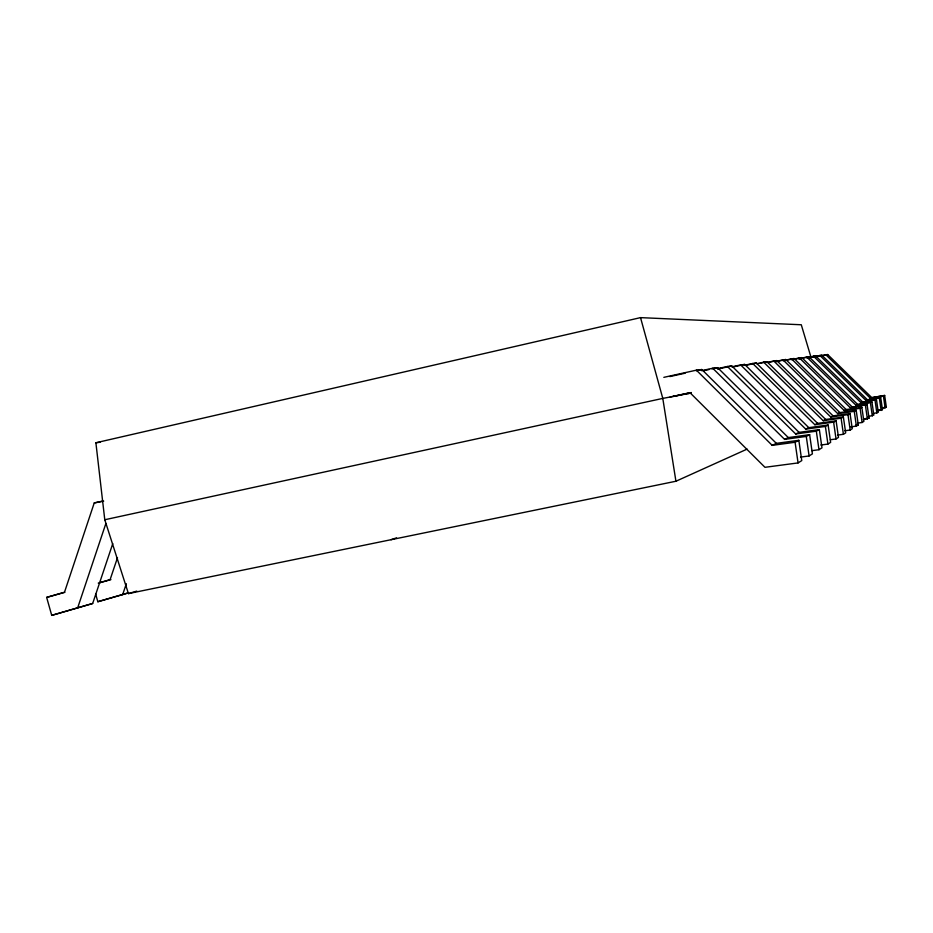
<?xml version="1.0" encoding="UTF-8"?>
<svg xmlns="http://www.w3.org/2000/svg" width="933" height="933" viewBox="0 0 933 933"><rect width="100%" height="100%" fill="white"/><g stroke="black" fill="none" stroke-linecap="round" stroke-linejoin="round"><path stroke-width="1.4" d="M102.782 501.033L94.245 502.922L64.505 592.21L46.65 597.388L51.723 615.372L92.67 603.488L112.776 543.589M77.637 607.943L105.884 523.483M117.488 557.712L110.106 579.65L98.257 583.09M95.598 593.831L97.825 601.727L122.666 594.589L126.34 583.72M670.139 397.003L689.977 392.688L764.967 467.305L798.065 462.92L801.762 460.587L798.835 440.306L776.349 443.362L772.197 445.368L696.38 370.168L663.83 377.352M800.537 457.1L809.098 455.957L812.398 453.87L809.634 434.661L788.303 437.577L784.583 439.373L712.707 368.232L701.593 370.681M811.885 450.662L818.987 449.718L821.973 447.828L819.349 429.588L799.056 432.364L795.697 433.985L727.39 366.482L717.442 368.675M820.818 445.029L827.921 444.073L830.627 442.37L828.131 425.005L808.783 427.652L805.739 429.133L740.65 364.908L732.207 366.762M830.323 439.735L836.026 438.965L838.487 437.402L836.108 420.83L817.623 423.372L814.859 424.713L752.686 363.473L744.289 365.316M837.647 435.081L843.42 434.3L845.671 432.877L843.385 417.028L825.693 419.465L823.163 420.69L763.672 362.167L756.698 363.695M844.645 430.778L850.185 430.031L852.237 428.725L850.056 413.541L833.087 415.885L830.767 417.016L773.737 360.966L766.751 362.505M850.768 426.882L856.389 426.113L858.29 424.912L856.191 410.333L839.887 412.596L837.752 413.634L782.985 359.87L775.964 361.409M857.8 423.092L862.115 422.497L863.865 421.389L861.859 407.371L846.161 409.552L844.19 410.508L791.511 358.855L783.02 360.721M863.258 419.722L869.031 418.124L867.095 404.63L850.15 407.628L799.406 357.922L791.219 359.706M868.052 416.643L873.824 415.103L871.958 402.088L855.678 404.945L806.73 357.047L798.426 358.867M872.763 413.739L878.291 412.281L876.484 399.721L860.809 402.461L813.541 356.231L806.509 357.771M876.868 411.08L882.455 409.657L880.717 397.516L865.602 400.14L819.897 355.473L809.016 357.864M882.361 408.362L886.35 407.196L884.671 395.452L870.081 397.971L825.845 354.773L816.107 356.896M772.197 445.368L795.091 442.265L798.835 440.306M784.583 439.373L806.275 436.422L809.634 434.661M795.697 433.985L816.317 431.174L819.349 429.588M805.739 429.133L825.39 426.439L828.131 425.005M814.859 424.713L833.612 422.136L836.108 420.83M823.163 420.69L841.111 418.217L843.385 417.028M830.767 417.016L847.969 414.637L850.056 413.541M837.752 413.634L854.266 411.336L856.191 410.333M844.19 410.508L860.074 408.304L861.859 407.371M850.15 407.628L867.095 404.63M855.678 404.945L871.958 402.088M860.809 402.461L876.484 399.721M865.602 400.14L880.717 397.516M870.081 397.971L884.671 395.452M811.01 357.304L801.284 324.766L640.528 317.628L95.889 442.767L104.776 519.751L128.427 593.598L675.924 481.241L747.135 449.1M391.032 539.706L396.548 537.851M51.723 615.372L92.67 603.488M97.825 601.727L128.113 592.898M122.666 594.589L128.113 592.98M128.427 593.598L136.789 591.114M64.832 592.338L46.65 597.388M110.91 579.615L100.006 582.682M669.847 376.57L685.149 373.2M696.286 370.751L701.849 369.526L776.349 443.362M703.447 370.763L709.115 369.515M711.949 368.897L717.617 367.649L788.303 437.577M717.815 369.036L731.81 365.958L799.056 432.364M732.183 367.17L744.662 364.43L808.783 427.652M746.692 365.165L756.348 363.042L817.623 423.372M760.127 363.275L767.019 361.771L825.693 419.465M768.524 362.424L776.804 360.604L833.087 415.885M776.104 361.666L785.808 359.532L839.887 412.596M784.338 360.686L794.123 358.54L846.161 409.552M793.33 359.485L801.832 357.631L851.981 406.741M799.406 358.867L808.981 356.779L857.369 404.129M807.29 357.805L815.64 355.986L862.395 401.691M814.754 356.803L821.868 355.24L867.084 399.429M820.795 356.056L827.688 354.552L871.469 397.306M104.776 519.751L662.792 398.403L690.443 393.143M673.451 396.443L691.365 392.548M687.784 393.644L690.478 393.061M94.245 502.922L103.691 501.161M883.621 407.581L886.35 407.196M876.822 410.438L882.455 409.657M864.938 418.695L869.031 418.124M855.514 425.296L858.29 424.912M95.889 442.767L100.216 442.242M696.38 370.168L701.849 369.526M712.707 368.232L717.617 367.649M727.39 366.482L731.81 365.958M740.65 364.908L744.662 364.43M752.686 363.473L756.348 363.042M763.672 362.167L767.019 361.771M773.737 360.966L776.804 360.604M782.985 359.87L785.808 359.532M791.511 358.855L794.123 358.54M799.406 357.922L801.832 357.631M806.73 357.047L808.981 356.779M813.541 356.231L815.64 355.986M819.897 355.473L821.868 355.24M825.845 354.773L827.688 354.552M640.528 317.628L662.792 398.403L675.924 481.241M883.423 396.105L885.125 407.978M879.376 398.216L881.137 410.485M875.061 400.467L876.88 413.179M870.431 402.893L872.32 416.06M865.451 405.493L867.41 419.15M860.074 408.304L862.115 422.497M854.266 411.336L856.389 426.113M847.969 414.637L850.185 430.031M841.111 418.217L843.42 434.3M833.612 422.136L836.026 438.965M825.39 426.439L827.921 444.073M816.317 431.174L818.987 449.718M806.275 436.422L809.098 455.957M795.091 442.265L798.065 462.92"/></g></svg>
